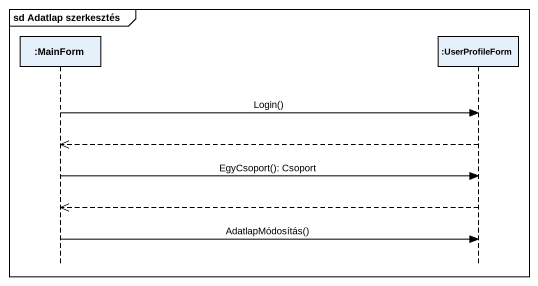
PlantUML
@startuml
mainframe sd Adatlap szerkesztés
hide footbox
participant ":MainForm" as MainForm
participant ":UserProfileForm" as UserProfileForm

MainForm -> UserProfileForm : Login()
UserProfileForm -->> MainForm
MainForm -> UserProfileForm : EgyCsoport(): Csoport
UserProfileForm -->> MainForm
MainForm -> UserProfileForm : AdatlapMódosítás()
@enduml
